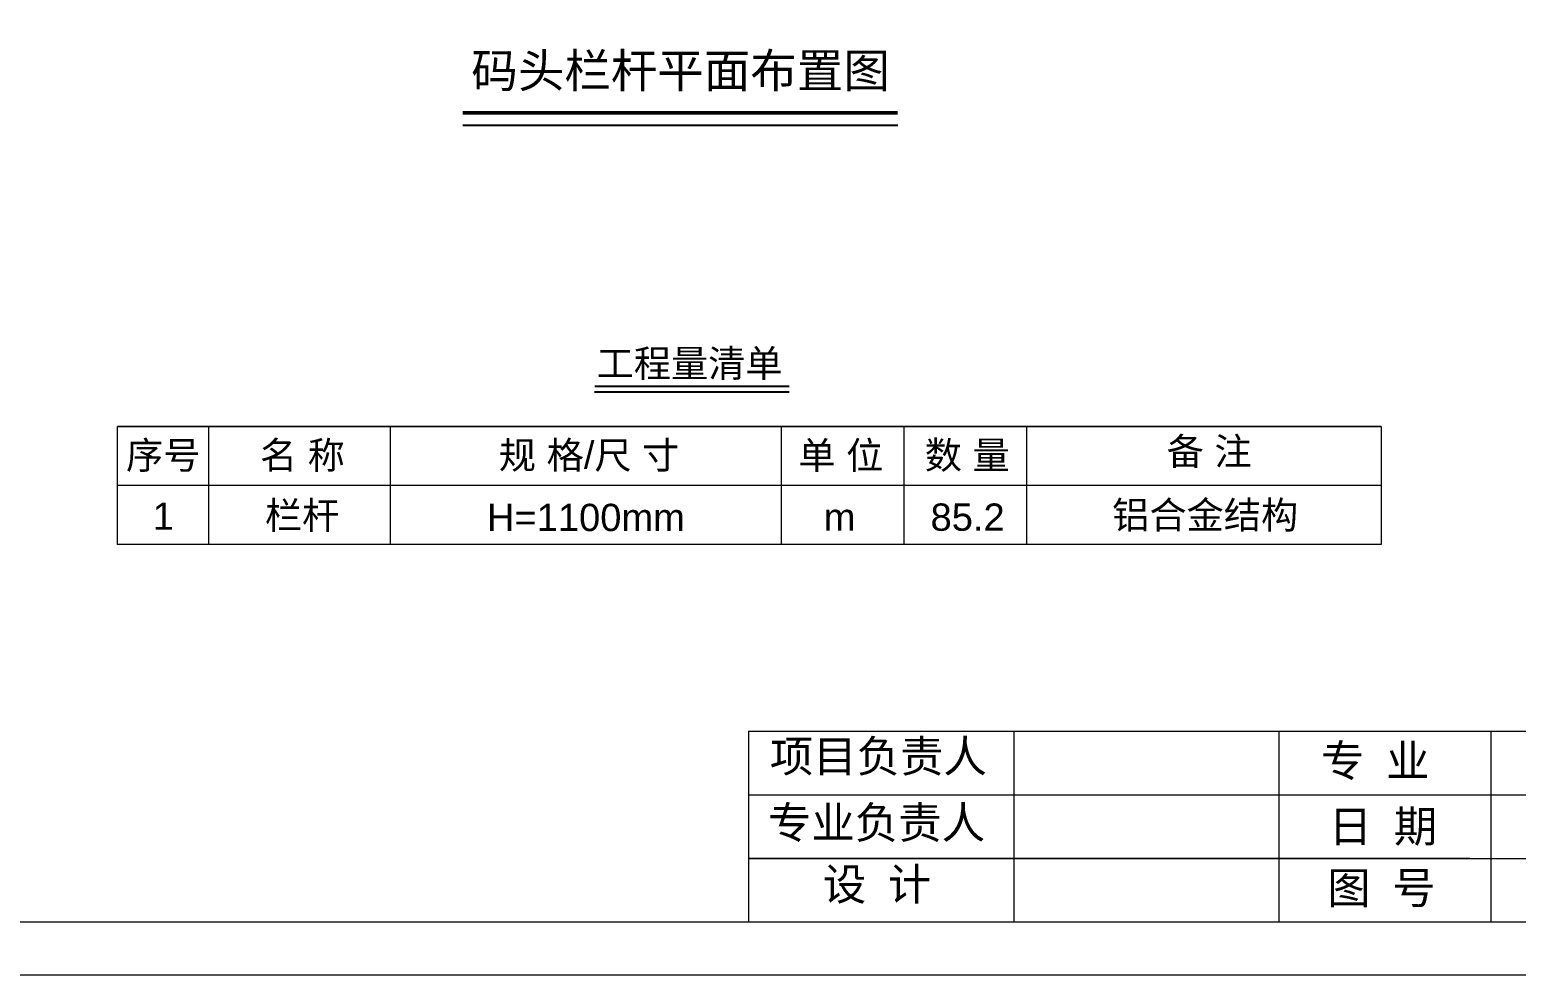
# Model space of a CAD drawing. Header units: millimetres. Extents: x 4 to 2106212, y -117026 to 198097.
# Drawn here: x 1695792 to 1744848, y 86526 to 117714 of the extents above; entities that cross this region are included whole.
import ezdxf
from ezdxf.enums import TextEntityAlignment as Align

# ---------------------------------------------------------------- set-up
doc = ezdxf.new("R2010")
doc.units = ezdxf.units.MM
doc.layers.add('图框', color=7, linetype='Continuous', lineweight=13)
doc.layers.add('文本', color=3, linetype='Continuous', lineweight=13)
doc.styles.add('Arial', font='arial.ttf')
doc.styles.get("Standard").update_dxf_attribs({"font": 'arial.ttf'})

# ---------------------------------------------------------------- blocks, each defined once
blk = doc.blocks.new('GW-TK')
at = {"layer": '图框', "linetype": 'Continuous'}
for p, q in [((927383.55, 464441.02), (927383.55, 464423.01)), ((927408.55, 464441.02), (927408.55, 464423.01)), ((927433.55, 464441.02), (927433.55, 464423.01)), ((927453.55, 464441.02), (927453.55, 464423.01)), ((927383.55, 464435.01), (927523.55, 464435.01)), ((927451.56, 464429.01), (927383.55, 464429.01)), ((927383.55, 464429.01), (927598.55, 464429.01))]:
    blk.add_line(p, q, dxfattribs=at)
at = {"layer": '图框'}
for points in [[(927183.55, 464715.01), (927603.55, 464715.01), (927603.55, 464418.01), (927183.55, 464418.01)], [(927188.55, 464710.01), (927598.55, 464710.01), (927598.55, 464423.01), (927188.55, 464423.01)]]:
    blk.add_lwpolyline(points, close=True, dxfattribs=at)
at = {"layer": '图框', "linetype": 'Continuous'}
blk.add_lwpolyline([(927383.55, 464441.02), (927598.55, 464441.02)], dxfattribs=at)
at = {"layer": '图框', "linetype": 'Continuous', "char_height": 3, "attachment_point": 1}
for s, width, heights, insert in [('{\\fSimSun|b0|i0|c134|p2;项目负责人}', 26.0225, [0], (927385.56, 464440.15)), ('{\\fSimSun|b0|i0|c134|p2;专 业}', 12.8345, [0], (927437.53, 464439.73)), ('{\\fSimSun|b0|i0|c134|p2;专业负责人}', 24.6361, [2.04], (927385.39, 464433.9)), ('{\\fSimSun|b0|i0|c134|p2;日 期}', 11.224, [0], (927438.25, 464433.55)), ('{\\fSimSun|b0|i0|c134|p2;设 计}', 16.2353, [0], (927390.55, 464428.09)), ('{\\fSimSun|b0|i0|c134|p2;图 号}', 23.6261, [0], (927438.11, 464427.75))]:
    blk.add_mtext_dynamic_manual_height_columns(s, width=width, gutter_width=17.5, heights=heights, dxfattribs=dict(at, insert=insert))

msp = doc.modelspace()

# ---------------------------------------------------------------- linework, layer by layer
for points in [[(1710080.7253, 114563.0901), (1724437.6948, 114563.0901)], [(1714434.8741, 105770.5683), (1720857.6811, 105770.5683)]]:
    msp.add_lwpolyline(points)
at = {"layer": '文本', "color": 7}
for p, q in [((1740390.8869, 104630.2274), (1698687.9385, 104630.2274)), ((1701688.6253, 104630.2274), (1701688.6253, 100729.5118)), ((1707689.3634, 104630.2274), (1707689.3634, 100729.5118)), ((1720589.0475, 104630.2274), (1720589.0475, 100729.5118)), ((1724639.6208, 104630.2274), (1724639.6208, 100729.5118)), ((1728690.1942, 104630.2274), (1728690.1942, 100729.5118)), ((1740390.8869, 102679.5118), (1698687.9385, 102679.5118)), ((1701688.6253, 100729.5118), (1698687.9385, 100729.5118)), ((1740390.8869, 100729.5118), (1701688.6253, 100729.5118))]:
    msp.add_line(p, q, dxfattribs=at)
for points, const_width in [([(1710080.7253, 114975.5901), (1724437.6948, 114975.5901)], 123.0187), ([(1714434.8741, 105950.5683), (1720857.6811, 105950.5683)], 65.61)]:
    msp.add_lwpolyline(points, dxfattribs=dict(at, const_width=const_width))
msp.add_lwpolyline([(1698687.9385, 100729.5118), (1698687.9385, 104630.2274), (1740390.8869, 104630.2274), (1740390.8869, 100729.5118)], dxfattribs=at)

# ---------------------------------------------------------------- block references
at = {"xscale": 350, "yscale": 350, "zscale": 350}
msp.add_blockref('GW-TK', (-322864729.1163, -162459777.5503), dxfattribs=at)

# ---------------------------------------------------------------- texts
at = {"layer": '文本', "color": 7, "style": 'Arial'}
msp.add_text('码头栏杆平面布置图', height=1125, dxfattribs=at).set_placement((1710365.8712, 116367.7171), align=Align.MIDDLE_LEFT)
at = {"layer": '文本', "color": 7}
msp.add_text('工程量清单', height=900, dxfattribs=at).set_placement((1714498.7102, 106708.8654), align=Align.MIDDLE_LEFT)
for s, p in [('序号', (1700198.9363, 103696.9482)), ('名 称', (1704789.5819, 103696.9482)), ('规 格/尺 寸', (1714251.8332, 103696.9482)), ('单 位', (1722559.9107, 103696.9482)), ('数 量', (1726730.1421, 103696.9482)), ('备 注', (1734713.4314, 103827.1507)), ('1', (1700197.4811, 101668.9729)), ('栏杆', (1704780.5741, 101711.3467)), ('H=1100mm', (1714146.5705, 101627.6325)), ('85.2', (1726742.6108, 101637.3417)), ('铝合金结构', (1734582.5303, 101729.2164)), ('m', (1722517.9291, 101637.3417))]:
    msp.add_text(s, height=900, dxfattribs=at).set_placement(p, align=Align.MIDDLE)

doc.saveas('drawing.dxf')
